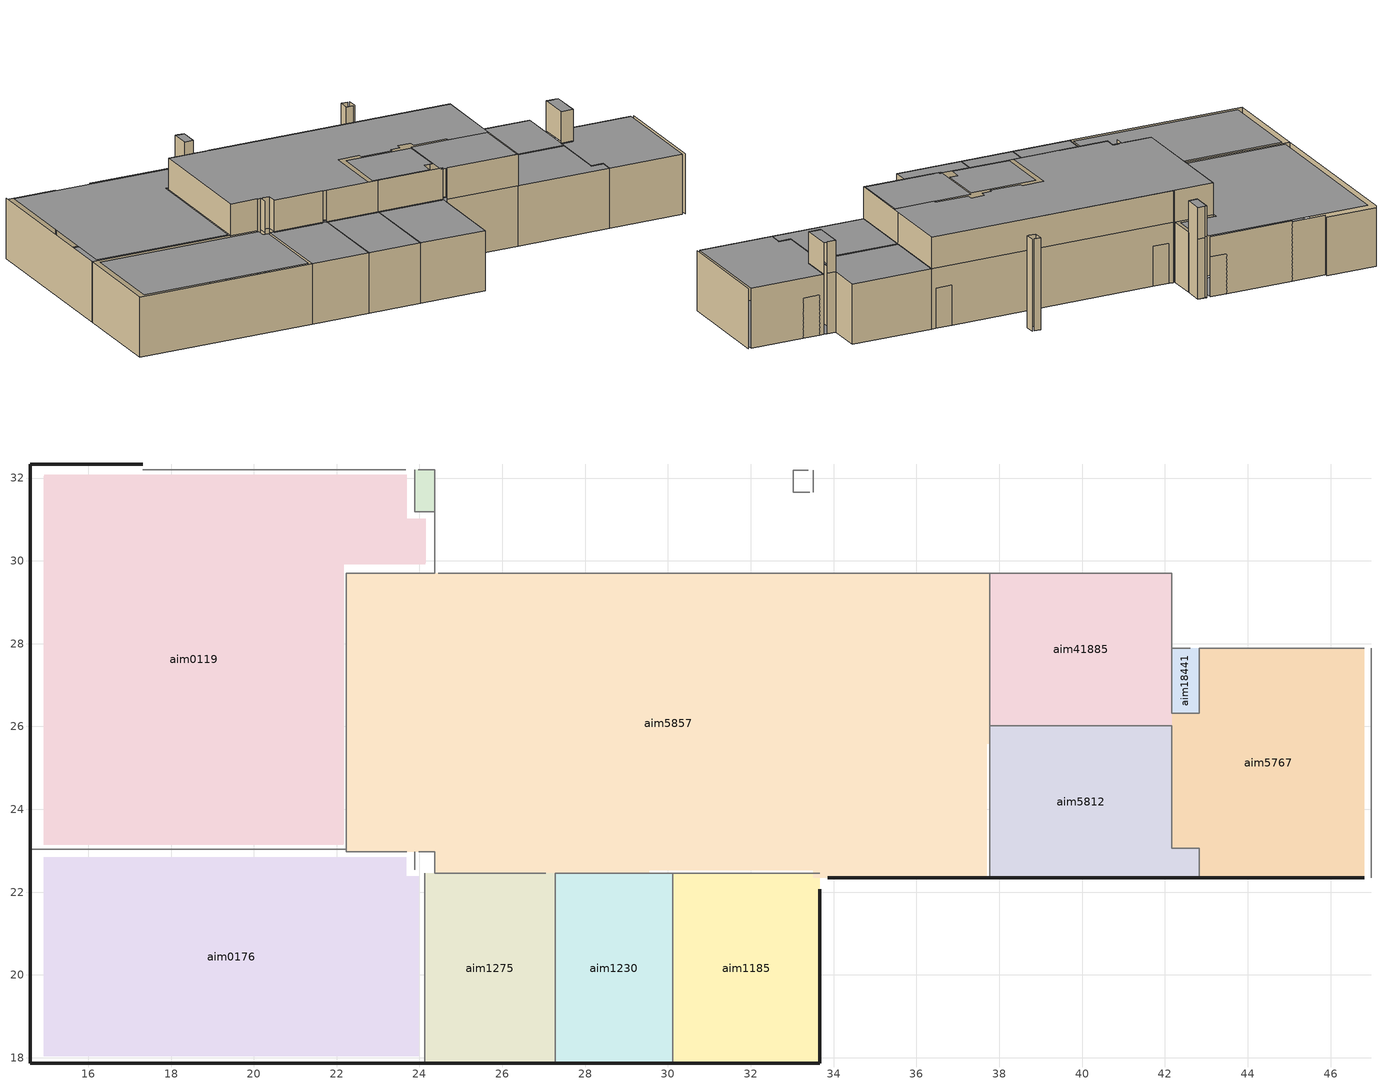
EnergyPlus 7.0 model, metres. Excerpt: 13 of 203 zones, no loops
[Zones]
aim0119
 floor to aim0221 (aim0068): 14.93,23.17 14.93,32.08 23.69,32.08 23.69,31.02 24.15,31.02 24.15,29.95 22.17,29.95 22.17,23.17 z147.68
 floor ground (aim0083): 14.92,23.14 14.92,32.05 23.68,32.05 23.68,30.98 24.14,30.98 24.14,29.92 22.16,29.92 22.16,23.14 z144.48
 wall outside (aim0014): 14.6,32.34 14.6,23.03 z144.48:147.68; 17.32,32.34 14.6,32.34 z144.48:147.59
 wall to aim5857 (construction-31): 22.23,22.98 22.23,29.7 24.36,29.7 z144.48:147.68
 wall to aim0176 (construction-31): 21.1,23.03 22.01,23.03 z144.48:146.61; 21.1,23.03,144.48 21.1,23.03,146.61 22.01,23.03,146.61 22.01,23.03,144.48 22.23,23.03,144.48 22.23,23.03,147.68 14.6,23.03,147.68 14.6,23.03,144.48
 wall to aim15365 (construction-31): 23.67,32.2 22.76,32.2 z144.48:146.61; 24.36,29.7 24.36,31.19 z144.48:147.68; 19.15,32.2,144.48 19.15,32.2,147.68 23.67,32.2,147.68 23.67,32.2,146.61 22.76,32.2,146.61 22.76,32.2,144.48
 wall to aim10830 (construction-31): 19.15,32.2 17.32,32.2 z144.48:147.63
 wall to aim17625 (construction-31): 24.36,31.19 23.88,31.19 23.88,32.2 z144.48:147.68
aim0176
 floor to aim0261 (aim0068): 14.93,18.05 14.93,22.82 23.68,22.82 23.68,22.36 23.98,22.36 23.98,18.05 z147.68
 floor ground (aim0083): 14.92,18.04 14.92,22.84 23.68,22.84 23.68,22.38 23.98,22.38 23.98,18.04 z144.48
 wall outside (aim0014): 14.6,23.03 14.6,17.87 24.12,17.87 z144.48:147.68
 wall to aim5857 (construction-31): 23.36,22.98 22.45,22.98 z144.48:146.61; 22.23,22.98,144.48 22.23,22.98,147.68 23.69,22.98,147.68 23.69,22.98,144.48 23.36,22.98,144.48 23.36,22.98,146.61 22.45,22.98,146.61 22.45,22.98,144.48
 wall to aim42319 (construction-31): 23.88,22.54 23.88,22.98 z144.48:147.68
 wall to aim1275 (construction-31): 24.12,17.87 24.12,22.46 z144.48:147.68
aim1185
 floor to aim1357 (aim0068): 30.12,17.87 30.12,22.46 33.66,22.46 33.66,17.87 z147.68
 floor ground (aim0083): 30.12,17.87 30.12,22.46 33.66,22.46 33.66,17.87 z144.48
 wall outside (aim0014): 30.12,17.87 33.66,17.87 33.66,22.07 z144.48:147.68
 wall to aim5857 (construction-31): 31.25,22.46 30.33,22.46 z144.48:146.61; 30.12,22.46,144.48 30.12,22.46,147.68 33.66,22.46,147.68 33.66,22.46,144.48 31.25,22.46,144.48 31.25,22.46,146.61 30.33,22.46,146.61 30.33,22.46,144.48
 wall to aim1230 (construction-31): 30.12,22.46 30.12,17.87 z144.48:147.68
aim1230
 floor to aim1397 (aim0068): 27.27,17.87 27.27,22.46 30.12,22.46 30.12,17.87 z147.68
 floor ground (aim0083): 27.27,17.87 27.27,22.46 30.12,22.46 30.12,17.87 z144.48
 wall outside (aim0014): 27.27,17.87 30.12,17.87 z144.48:147.68
 wall to aim5857 (construction-31): 29.9,22.46 28.99,22.46 z144.48:146.61; 27.27,22.46,144.48 27.27,22.46,147.68 30.12,22.46,147.68 30.12,22.46,144.48 29.9,22.46,144.48 29.9,22.46,146.61 28.99,22.46,146.61 28.99,22.46,144.48
 wall to aim1275 (construction-31): 27.27,22.46 27.27,17.87 z144.48:147.68
aim1275
 floor to aim1437 (aim0068): 24.12,17.87 24.12,22.46 27.27,22.46 27.27,17.87 z147.68
 floor ground (aim0083): 24.12,17.87 24.12,22.46 27.27,22.46 27.27,17.87 z144.48
 wall outside (aim0014): 24.12,17.87 27.27,17.87 z144.48:147.68
 wall to aim5857 (construction-31): 27.05,22.46 26.14,22.46 z144.48:146.61; 24.36,22.46,144.48 24.36,22.46,147.68 27.05,22.46,147.68 27.05,22.46,146.61 26.14,22.46,146.61 26.14,22.46,144.48
aim5767
 floor to aim6094 (aim0068): 42.17,23.06 42.17,26.32 42.83,26.32 42.83,27.89 46.82,27.89 46.82,22.34 42.83,22.34 42.83,23.06 z147.68
 floor ground (aim0083): 42.17,23.06 42.17,26.32 42.83,26.32 42.83,27.89 46.82,27.89 46.82,22.34 42.83,22.34 42.83,23.06 z144.48
 wall outside (aim0014): 42.83,22.34 46.82,22.34 z144.48:147.68
 wall to aim5812 (construction-31): 42.17,26.02 42.17,23.06 42.83,23.06 42.83,22.34 z144.48:147.68
 wall to aim41931 (construction-31): 43.96,27.89 43.05,27.89 z144.48:146.61; 42.83,27.89,144.48 42.83,27.89,147.68 46.82,27.89,147.68 46.82,27.89,144.48 43.96,27.89,144.48 43.96,27.89,146.61 43.05,27.89,146.61 43.05,27.89,144.48
 wall to aim18441 (construction-31): 42.83,27.89 42.83,26.32 42.17,26.32 z144.48:147.68
 wall to aim5722 (construction-31): 46.98,22.34 46.98,27.89 z144.48:147.68
aim5812
 floor to aim6134 (aim0068): 37.78,26.02 42.17,26.02 42.17,23.06 42.83,23.06 42.83,22.34 37.78,22.34 z147.68
 floor ground (aim0083): 37.78,26.02 42.17,26.02 42.17,23.06 42.83,23.06 42.83,22.34 37.78,22.34 z144.48
 wall outside (aim0014): 37.78,22.34 42.83,22.34 z144.48:147.68
 wall to aim5857 (construction-31): 37.78,25.79 37.78,24.87 z144.48:146.61; 37.78,25.79,146.61 37.78,24.87,146.61 37.78,24.87,144.48 37.78,22.34,144.48 37.78,22.34,147.68 37.78,26.02,147.68 37.78,26.02,144.48 37.78,25.79,144.48
 wall to aim41885 (construction-31): 42.17,26.02 37.78,26.02 z144.48:147.68
aim5857
 floor to aim0381 (construction-32): 22.23,22.98 22.23,29.7 37.78,29.7 37.78,25.58 35.56,25.58 35.56,25.73 33.73,25.73 33.73,26.04 32.97,26.04 32.97,25.73 32.44,25.73 32.44,25.58 30.76,25.58 30.76,25.73 29.54,25.73 29.54,22.46 24.36,22.46 24.36,22.98 z149.35
 floor to aim6531 (construction-32): 33.51,22.34 33.51,25.56 37.69,25.56 37.69,22.34 z149.35
 floor to aim11338 (construction-32): 29.85,22.53 29.85,25.43 33.43,25.43 33.43,23.14 32.97,23.14 32.97,22.53 z149.35
 floor ground (aim0083): 22.31,23.14 22.31,29.61 37.69,29.61 37.69,22.53 24.44,22.53 24.44,23.14 z144.48
 wall outside (aim0014): 33.86,22.34 37.78,22.34 z144.48:147.68; 33.86,22.34 37.78,22.34 z147.68:149.35
 wall to aim15365 (construction-31): 37.56,29.7 36.65,29.7 / 25.57,29.7 24.65,29.7 z144.48:146.61; 37.78,29.7 24.45,29.7 z147.68:149.35; 24.45,29.7,147.68 37.78,29.7,147.68 37.78,29.7,144.48 37.56,29.7,144.48 37.56,29.7,146.61 36.65,29.7,146.61 36.65,29.7,144.48 25.57,29.7,144.48 25.57,29.7,146.61 24.65,29.7,146.61 24.65,29.7,144.48 24.45,29.7,144.48
 wall to aim0221 (construction-31): 24.36,29.7 22.23,29.7 22.23,22.98 z147.68:149.35
 wall to aim42319 (construction-31): 23.99,22.98 24.36,22.98 24.36,22.46 z144.48:147.68; 23.99,22.98 24.36,22.98 24.36,22.46 z147.68:149.35
 wall to aim0261 (construction-31): 22.23,22.98 23.69,22.98 z147.68:149.35
 wall to aim1357 (construction-31): 30.12,22.46 33.66,22.46 z147.68:149.35
 wall to aim1397 (construction-31): 27.27,22.46 30.12,22.46 z147.68:149.35
 wall to aim1437 (construction-31): 24.36,22.46 27.05,22.46 z147.68:149.35
 wall to aim41885 (construction-31): 37.78,26.23 37.78,27.14 z144.48:146.61; 37.78,29.7,144.48 37.78,29.7,147.68 37.78,26.02,147.68 37.78,26.02,144.48 37.78,26.23,144.48 37.78,26.23,146.61 37.78,27.14,146.61 37.78,27.14,144.48
 wall to aim6134 (construction-31): 37.78,22.34 37.78,26.02 z147.68:149.35
 wall to aim18012 (construction-31): 37.78,26.02 37.78,29.7 z147.68:149.35
aim17625
 floor to aim0381 (construction-32): 23.88,31.19 23.88,32.2 24.36,32.2 24.36,31.19 z149.35
 floor ground (aim0083): 23.88,31.19 23.88,32.2 24.36,32.2 24.36,31.19 z144.48
 wall to aim15365 (construction-31): 24.36,32.2 23.97,32.2 z144.48:147.68; 24.36,32.2 23.97,32.2 z147.68:149.35; 24.36,31.19 24.36,32.2 z144.48:149.35
 wall to aim0221 (construction-31): 23.88,32.2 23.88,31.19 24.36,31.19 z147.68:149.35
aim18441
 floor to aim0381 (construction-32): 42.17,26.32 42.17,27.89 42.83,27.89 42.83,26.32 z149.35
 floor ground (aim0083): 42.17,26.32 42.17,27.89 42.83,27.89 42.83,26.32 z144.48
 wall to aim41885 (construction-31): 42.17,27.89 42.17,26.32 z144.48:147.63
 wall to aim18012 (construction-31): 42.17,27.89 42.17,26.32 z147.78:149.35
 wall to aim41931 (construction-31): 42.61,27.89 42.17,27.89 z144.48:147.68
 wall to aim17971 (construction-31): 42.61,27.89 42.17,27.89 z147.68:149.35
 wall to aim6094 (construction-31): 42.17,26.32 42.83,26.32 42.83,27.89 z147.68:149.35
aim41885
 floor to aim18012 (aim0068): 37.78,29.7 42.17,29.7 42.17,26.02 37.78,26.02 z147.68
 floor ground (aim0083): 37.78,29.7 42.17,29.7 42.17,26.02 37.78,26.02 z144.48
 wall to aim15365 (construction-31): 42.17,29.7 37.78,29.7 z144.48:147.68
 wall to aim41931 (construction-31): 42.17,27.89 42.17,29.7 z144.48:147.68
aim42319
 wall to aim0261 (construction-31): 23.88,22.98 23.88,22.54 z147.68:149.35
aim47491
 wall to aim15365 (construction-31): 33.39,32.19 33.03,32.19 33.03,31.65 33.42,31.65 z144.48:149.35
 wall to aim17584 (construction-31): 33.51,31.65 33.51,32.19 z144.48:149.35
[Site:Location]
Waltham  MA United States: Latitude {deg}=42.408; Longitude {deg}=-71.2527; Time Zone {hr}=-5.93773; Elevation {m}=45
[Site:GroundTemperature:BuildingSurface]
18.89, 18.92, 19.02, 19.12, 19.21, 19.23, 19.07, 19.32, 19.09, 19.21, 19.13, 18.96
[SizingPeriod:DesignDay] Day of Month=21; Humidity Indicating Type=Wet-Bulb
Name | Maximum Dry-Bulb Temperature {C} | Wet-Bulb at Max {C} | Barometric Pressure {Pa} | Wind Speed {m/s} | Wind Direction {deg} | Month | Day Type | Daily Dry-Bulb Temperature Range {deltaC} | Barometric Pressure {Pa}}
GBS_04R20_265135 Winter | -13.7 | -13.7 | 99400 | 7.5 | 320 | 1 | WinterDesignDay
GBS_04R20_265135 Summer | 30.7 | 21.9 |  | 0 | 0 | 7 | SummerDesignDay | 8.5 | 99800
[BUILDING]
Project Name: Building Azimuth=0; Building Terrain=Suburbs; Loads Convergence Tolerance=4E-02; Temperature Convergence Tolerance=4E-01; Solar Distribution=MinimalShadowing; Max Number of Warmup Days=25; Minimum Number of Warmup Days=6
[MATERIAL]
aim0017: Rough, 0.2032, 0.53, 1280, 840, 0.9, 0.75, 0.75
aim0086: Rough, 0.0127, 0.06, 288, 1380, 0.9, 0.75, 0.75
aim0092: Rough, 0.2, 1.9, 2300, 840, 0.9, 0.75, 0.75
mat-353: Smooth, 0.01588, 0.160266, 800.923, 837.36, 0.9, 0.75, 0.75
mat-264: Smooth, 0.10159, 1.3112, 2242.58, 837.36, 0.9, 0.75, 0.75
[MATERIAL:AirGap]
mat-464: 0.109188
[CONSTRUCTION]
aim0014: aim0017, aim0017
aim0068: aim0017
aim0083: aim0086, aim0092
construction-31: mat-353, mat-464, mat-353
construction-32: mat-264
[AvailabilityManager:Scheduled] Schedule=COMPACT-HVAC-ALWAYS
aim0119-VAV-SYS-Availability; aim0381-VAV-SYS-Availability; aim0617-VAV-SYS-Availability; aim0737-VAV-SYS-Availability; aim0782-VAV-SYS-Availability; aim0822-VAV-SYS-Availability; aim5199-VAV-SYS-Availability; aim5857-VAV-SYS-Availability; aim6214-VAV-SYS-Availability; aim6611-VAV-SYS-Availability; aim6651-VAV-SYS-Availability; aim7223-VAV-SYS-Availability; aim7484-VAV-SYS-Availability; aim7574-VAV-SYS-Availability; aim7785-VAV-SYS-Availability; aim8145-VAV-SYS-Availability; aim10402-VAV-SYS-Availability; aim12307-VAV-SYS-Availability; aim15365-VAV-SYS-Availability; aim28510-VAV-SYS-Availability; aim28511-VAV-SYS-Availability; aim49731-VAV-SYS-Availability
[ZONE]
aim0119: 0, 0, 0, 0, 1, 1, 3.24288, 221.091, 68.17726
aim0176: 0, 0, 0, 0, 1, 1, 3.24235, 140.483, 43.32754
aim1185: 0, 0, 0, 0, 1, 1, 2.83452, 46.06154, 16.25018
aim1230: 0, 0, 0, 0, 1, 1, 2.93192, 38.21783, 13.0351
aim1275: 0, 0, 0, 0, 1, 1, 2.79574, 40.34734, 14.43171
aim5767: 0, 0, 0, 0, 1, 1, 2.94831, 71.60678, 24.28739
aim5812: 0, 0, 0, 0, 1, 1, 2.92947, 48.70433, 16.62562
aim5857: 0, 0, 0, 0, 1, 1, 2.36393, 509.589, 215.5685
aim17625: 0, 0, 0, 0, 1, 1, 2.92616, 1.42156, 0.48581
aim18441: 0, 0, 0, 0, 1, 1, 3.13414, 3.25951, 1.04
aim41885: 0, 0, 0, 0, 1, 1, 2.91762, 47.13696, 16.15595
aim42319: 0, 0, 0, 0, 1, 1, 316.29, 0.29415, 0.00093
aim47491: 0, 0, 0, 0, 1, 1, 515.849, 0.47974, 0.00093
[PEOPLE]
people-aim0119: aim0119, aim0136, People, 6.81772, 0.5, 0.555556, aim0119-peep-activ-level
people-aim0176: aim0176, aim0136, People, 4.33275, 0.5, 0.555556, aim0176-peep-activ-level
people-aim1185: aim1185, aim0136, People, 1.62502, 0.5, 0.555556, aim1185-peep-activ-level
people-aim1230: aim1230, aim0136, People, 1.30351, 0.5, 0.555556, aim1230-peep-activ-level
people-aim1275: aim1275, aim0136, People, 1.44317, 0.5, 0.555556, aim1275-peep-activ-level
people-aim5767: aim5767, aim0136, People, 2.42874, 0.5, 0.555556, aim5767-peep-activ-level
people-aim5812: aim5812, aim0136, People, 1.66256, 0.5, 0.555556, aim5812-peep-activ-level
people-aim5857: aim5857, peopleSched-19, People, 10.762, 0.5, 0.555556, aim5857-peep-activ-level
people-aim17625: aim17625, peopleSched-19, People, 0.04858, 0.5, 0.555556, aim17625-peep-activ-level
people-aim18441: aim18441, peopleSched-19, People, 0.103997, 0.5, 0.555556, aim18441-peep-activ-level
people-aim41885: aim41885, aim0136, People, 1.6156, 0.5, 0.555556, aim41885-peep-activ-level
people-aim42319: aim42319, peopleSched-19, People, 0, 0.5, 0.555556, aim42319-peep-activ-level
people-aim47491: aim47491, peopleSched-19, People, 0, 0.5, 0.555556, aim47491-peep-activ-level
[LIGHTS] Design Level Calculation Method=LightingLevel; Return Air Fraction=0; Fraction Radiant=0.35; Fraction Visible=0.25; Fraction Replaceable.=0; LightEndUseKey=GeneralLights
Name | Zone | Schedule | Design Level
lights-aim0119 | aim0119 | aim0130 | 954.01
lights-aim0176 | aim0176 | aim0130 | 606.286
lights-aim1185 | aim1185 | aim0130 | 227.39
lights-aim1230 | aim1230 | aim0130 | 182.401
lights-aim1275 | aim1275 | aim0130 | 201.944
lights-aim5767 | aim5767 | aim0130 | 339.855
lights-aim5812 | aim5812 | aim0130 | 232.644
lights-aim5857 | aim5857 | LightSched-6 | 2746.34
lights-aim17625 | aim17625 | LightSched-6 | 6.18922
lights-aim18441 | aim18441 | LightSched-6 | 13.2496
lights-aim41885 | aim41885 | aim0130 | 226.072
lights-aim42319 | aim42319 | LightSched-6 | 0.0118482
lights-aim47491 | aim47491 | LightSched-6 | 0.0118482
[ElectricEquipment] Design Level Calculation Method=EquipmentLevel; Fraction Latent=0; Fraction Radiant=0.3; Fraction Lost=0; Default end use category=0
Name | Zone | Schedule | Design Level
electrical-aim0119 | aim0119 | aim0130 | 1100.78
electrical-aim0176 | aim0176 | aim0130 | 699.561
electrical-aim1185 | aim1185 | aim0130 | 262.373
electrical-aim1230 | aim1230 | aim0130 | 210.463
electrical-aim1275 | aim1275 | aim0130 | 233.012
electrical-aim5767 | aim5767 | aim0130 | 392.141
electrical-aim5812 | aim5812 | aim0130 | 268.435
electrical-aim5857 | aim5857 | EquipSched-6 | 1736.99
electrical-aim17625 | aim17625 | EquipSched-6 | 7.84081
electrical-aim18441 | aim18441 | EquipSched-6 | 16.7851
electrical-aim41885 | aim41885 | aim0130 | 260.852
electrical-aim42319 | aim42319 | EquipSched-6 | 0
electrical-aim47491 | aim47491 | EquipSched-6 | 0
[Schedule:Day:Interval]
aim0127: NO, 6:00, 0, 7:00, 0.1, 8:00, 0.3, 12:00, 0.9, 13:00, 0.8, 17:00, 0.9, 18:00, 0.5, 20:00, 0.3, 22:00, 0.2, 24:00, 0
aim0133; ds-205-Occ: NO, 7:00, 0, 8:00, 0.1, 9:00, 0.2, 11:00, 0.95, 13:00, 0.45, 18:00, 0.95, 19:00, 0.3, 22:00, 0.1, 24:00, 0
ds-202-Equip: NO, 7:00, 0.21098, 8:00, 0.3, 12:00, 0.9, 13:00, 0.8, 17:00, 0.9, 18:00, 0.5, 20:00, 0.3, 22:00, 0.2, 24:00, 0.21098
ds-200-Equip: NO, 8:00, 0.21098, 12:00, 0.3, 17:00, 0.15, 24:00, 0.21098
ds-201-Equip: NO, 24:00, 0.21098
ds-203-Occ: NO, 7:00, 0, 9:00, 0.1, 13:00, 0.3, 18:00, 0.1, 24:00, 0
ds-204-Occ: NO, 24:00, 0
ds-202-Light: NO, 7:00, 0.156978, 8:00, 0.3, 12:00, 0.9, 13:00, 0.8, 17:00, 0.9, 18:00, 0.5, 20:00, 0.3, 22:00, 0.2, 24:00, 0.156978
ds-200-Light: NO, 8:00, 0.156978, 12:00, 0.3, 17:00, 0.15, 24:00, 0.156978
ds-201-Light: NO, 24:00, 0.156978
[Schedule:Week:Daily]
aim0128: aim0127, aim0127, aim0127, aim0127, aim0127, aim0127, aim0127, aim0127, aim0127, aim0127, aim0127, aim0127
aim0134: aim0133, aim0133, aim0133, aim0133, aim0133, aim0133, aim0133, aim0133, aim0133, aim0133, aim0133, aim0133
ws-57-Equip: ds-201-Equip, ds-202-Equip, ds-202-Equip, ds-202-Equip, ds-202-Equip, ds-202-Equip, ds-200-Equip, ds-201-Equip, ds-202-Equip, ds-201-Equip, ds-201-Equip, ds-201-Equip
ws-11-Occ: ds-204-Occ, ds-205-Occ, ds-205-Occ, ds-205-Occ, ds-205-Occ, ds-205-Occ, ds-203-Occ, ds-204-Occ, ds-205-Occ, ds-204-Occ, ds-204-Occ, ds-204-Occ
ws-57-Light: ds-201-Light, ds-202-Light, ds-202-Light, ds-202-Light, ds-202-Light, ds-202-Light, ds-200-Light, ds-201-Light, ds-202-Light, ds-201-Light, ds-201-Light, ds-201-Light
[Schedule:Year]
aim0130: Fraction, aim0128, 01, 01, 12, 31
aim0136: Fraction, aim0134, 01, 01, 12, 31
EquipSched-6: Fraction, ws-57-Equip, 01, 01, 12, 31
peopleSched-19: Fraction, ws-11-Occ, 01, 01, 12, 31
LightSched-6: Fraction, ws-57-Light, 01, 01, 12, 31
[SCHEDULE:COMPACT]
COMPACT-HVAC-ALWAYS: Any-Number, Through: 12/31, For: AllDays, Until: 24:00, 1
[Schedule:Compact]
aim0119-peep-activ-level; aim0176-peep-activ-level; aim1185-peep-activ-level; aim1230-peep-activ-level; aim1275-peep-activ-level; aim5767-peep-activ-level; aim5812-peep-activ-level; aim41885-peep-activ-level: Any Number, Through: 12/31, For: AllDays, Until: 24:00, 131.882
aim5857-peep-activ-level; aim17625-peep-activ-level; aim18441-peep-activ-level; aim42319-peep-activ-level; aim47491-peep-activ-level: Any Number, Through: 12/31, For: AllDays, Until: 24:00
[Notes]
== Converted from gbXML file using Autodesk's Green Building Studio web service == !
== gbXML2EnergyPlus stylesheet version 5.0.0.0                                  == !
== Please see your Project End User License Agreement for use restrictions.     == !
Basic description:
